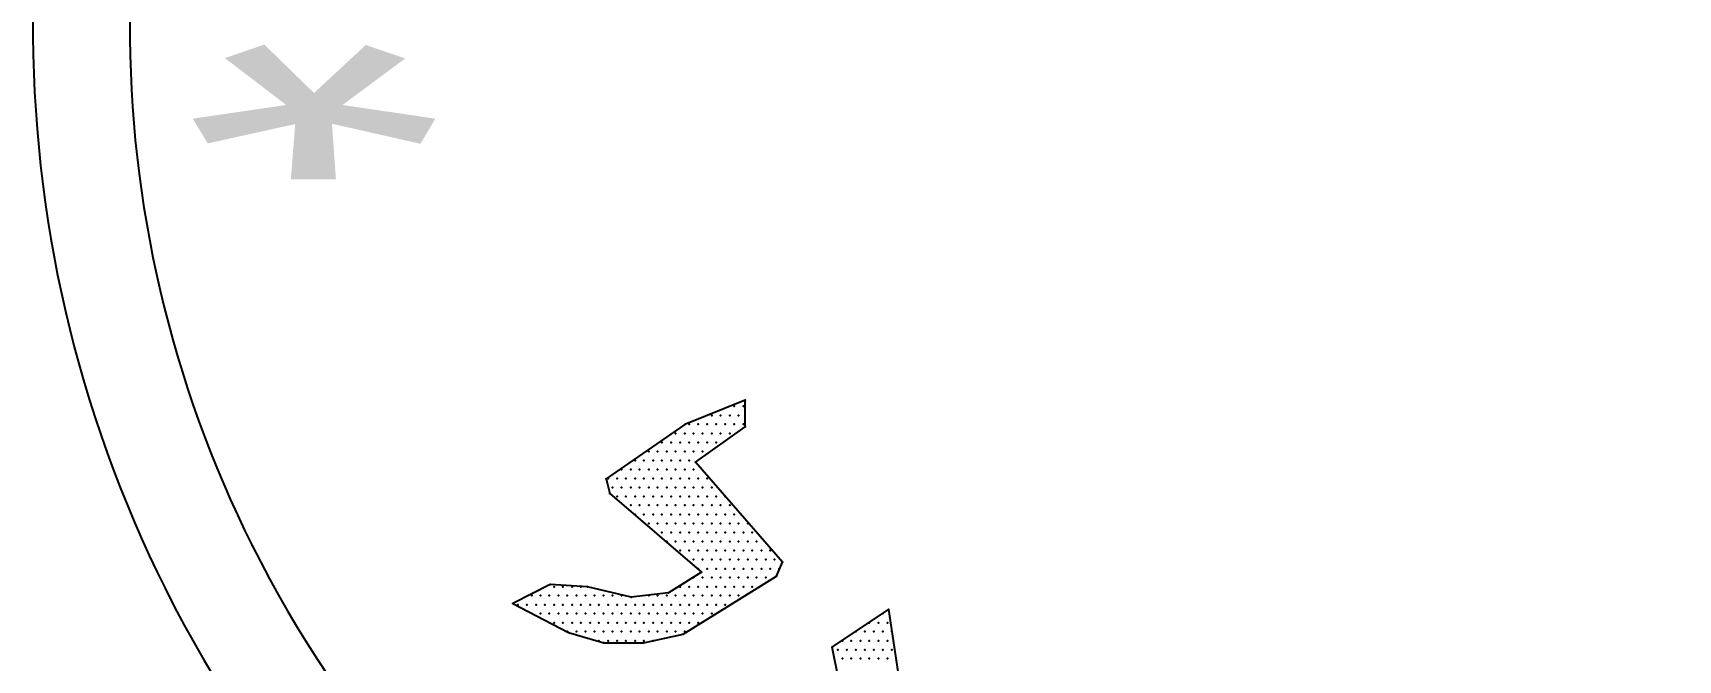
# Model space of a CAD drawing. Extents: x 180421 to 181317, y 668879 to 669680.
# Drawn here: x 180568.67 to 180588.39, y 669607.16 to 669614.68 of the extents above; entities that cross this region are included whole.
import ezdxf
from ezdxf.enums import TextEntityAlignment as Align

# ---------------------------------------------------------------- set-up
doc = ezdxf.new("R2010")
doc.units = 0
doc.header["$LTSCALE"] = 2.5
doc.header["$MEASUREMENT"] = 0
doc.layers.add('KOTERET', color=1, linetype='CONTINUOUS')
doc.styles.get("Standard").update_dxf_attribs({"font": 'heb.shx', "height": 0.5})

msp = doc.modelspace()

# ---------------------------------------------------------------- linework, layer by layer
at = {"layer": 'KOTERET', "color": 1, "linetype": 'Continuous'}
for points in [[(180622.082, 669630.226, 0.06433), (180609.34, 669633.742, 0.055067), (180598.018, 669634.079, 0.081051), (180584.644, 669631.329, 0.05642), (180576.172, 669626.949, 0.170965), (180569.659, 669619.353, 0.076819), (180568.667, 669614.862, 0.118306), (180570.255, 669608.016, 0.129737), (180575.333, 669602.247, 0.070189), (180585.272, 669597.011, 0.047922), (180592.724, 669595.116, 0.049022), (180603.392, 669594.351, 0.072792), (180618.994, 669597.053, 0.1248), (180629.244, 669602.659, 0.103709), (180634.876, 669610.623, 0.036886), (180635.288, 669612.37, 0.106536), (180635.003, 669617.495, 0.106243), (180629.936, 669625.233, 0.106919), (180622.082, 669630.226)], [(180592.914, 669596.261, 0.049045), (180603.36, 669595.512, 0.072972), (180618.667, 669598.172, 0.125195), (180628.452, 669603.508, 0.103069), (180633.789, 669611.03, 0.035565), (180634.142, 669612.555, 0.105225), (180633.899, 669617.136, 0.105504), (180629.123, 669624.41, 0.107235), (180621.659, 669629.15, 0.064474), (180609.177, 669632.591, 0.055181), (180598.087, 669632.923, 0.081162), (180585.061, 669630.247, 0.05669), (180576.784, 669625.962, 0.171614), (180570.741, 669618.936, 0.076301), (180569.828, 669614.819, 0.117637), (180571.295, 669608.538, 0.130118), (180575.998, 669603.202, 0.070334), (180585.668, 669598.103, 0.047983), (180592.914, 669596.261)]]:
    msp.add_lwpolyline(points, format="xyb", dxfattribs=at)
at = {"layer": 'KOTERET', "color": 2, "linetype": 'Continuous'}
for points in [[(180577.207, 669610.28), (180576.484, 669609.985)], [(180577.075, 669610.206), (180577.075, 669610.206)], [(180577.186, 669610.206), (180577.186, 669610.206)], [(180577.207, 669609.958), (180577.207, 669610.28)], [(180576.536, 669609.99), (180576.536, 669609.99)], [(180576.642, 669609.99), (180576.642, 669609.99)], [(180576.753, 669609.99), (180576.753, 669609.99)], [(180576.806, 669610.095), (180576.806, 669610.095)], [(180576.858, 669609.99), (180576.858, 669609.99)], [(180576.911, 669610.095), (180576.911, 669610.095)], [(180576.969, 669609.99), (180576.969, 669609.99)], [(180577.022, 669610.095), (180577.022, 669610.095)], [(180577.075, 669609.99), (180577.075, 669609.99)], [(180577.128, 669610.095), (180577.128, 669610.095)], [(180577.186, 669609.99), (180577.186, 669609.99)], [(180576.484, 669609.985), (180575.539, 669609.335)], [(180576.373, 669609.879), (180576.373, 669609.879)], [(180576.484, 669609.879), (180576.484, 669609.879)], [(180576.589, 669609.879), (180576.589, 669609.879)], [(180576.61, 669609.536), (180577.207, 669609.958)], [(180576.695, 669609.879), (180576.695, 669609.879)], [(180576.806, 669609.879), (180576.806, 669609.879)], [(180576.911, 669609.879), (180576.911, 669609.879)], [(180577.022, 669609.879), (180577.022, 669609.879)], [(180576.051, 669609.663), (180576.051, 669609.663)], [(180576.156, 669609.663), (180576.156, 669609.663)], [(180576.209, 669609.773), (180576.209, 669609.773)], [(180576.267, 669609.663), (180576.267, 669609.663)], [(180576.32, 669609.773), (180576.32, 669609.773)], [(180576.373, 669609.663), (180576.373, 669609.663)], [(180576.426, 669609.773), (180576.426, 669609.773)], [(180576.484, 669609.663), (180576.484, 669609.663)], [(180576.536, 669609.773), (180576.536, 669609.773)], [(180576.589, 669609.663), (180576.589, 669609.663)], [(180576.642, 669609.773), (180576.642, 669609.773)], [(180576.695, 669609.663), (180576.695, 669609.663)], [(180576.753, 669609.773), (180576.753, 669609.773)], [(180576.858, 669609.773), (180576.858, 669609.773)], [(180575.724, 669609.446), (180575.724, 669609.446)], [(180575.834, 669609.446), (180575.834, 669609.446)], [(180575.887, 669609.557), (180575.887, 669609.557)], [(180575.94, 669609.446), (180575.94, 669609.446)], [(180575.993, 669609.557), (180575.993, 669609.557)], [(180576.051, 669609.446), (180576.051, 669609.446)], [(180576.104, 669609.557), (180576.104, 669609.557)], [(180576.156, 669609.446), (180576.156, 669609.446)], [(180576.209, 669609.557), (180576.209, 669609.557)], [(180576.267, 669609.446), (180576.267, 669609.446)], [(180576.32, 669609.557), (180576.32, 669609.557)], [(180576.373, 669609.446), (180576.373, 669609.446)], [(180576.426, 669609.557), (180576.426, 669609.557)], [(180576.484, 669609.446), (180576.484, 669609.446)], [(180576.536, 669609.557), (180576.536, 669609.557)], [(180576.589, 669609.446), (180576.589, 669609.446)], [(180577.655, 669608.338), (180576.61, 669609.536)], [(180575.539, 669609.335), (180575.586, 669609.161)], [(180575.565, 669609.341), (180575.565, 669609.341)], [(180575.618, 669609.23), (180575.618, 669609.23)], [(180575.671, 669609.341), (180575.671, 669609.341)], [(180575.724, 669609.23), (180575.724, 669609.23)], [(180575.776, 669609.341), (180575.776, 669609.341)], [(180575.834, 669609.23), (180575.834, 669609.23)], [(180575.887, 669609.341), (180575.887, 669609.341)], [(180575.94, 669609.23), (180575.94, 669609.23)], [(180575.993, 669609.341), (180575.993, 669609.341)], [(180576.051, 669609.23), (180576.051, 669609.23)], [(180576.104, 669609.341), (180576.104, 669609.341)], [(180576.156, 669609.23), (180576.156, 669609.23)], [(180576.209, 669609.341), (180576.209, 669609.341)], [(180576.267, 669609.23), (180576.267, 669609.23)], [(180576.32, 669609.341), (180576.32, 669609.341)], [(180576.373, 669609.23), (180576.373, 669609.23)], [(180576.426, 669609.341), (180576.426, 669609.341)], [(180576.484, 669609.23), (180576.484, 669609.23)], [(180576.536, 669609.341), (180576.536, 669609.341)], [(180576.589, 669609.23), (180576.589, 669609.23)], [(180576.642, 669609.341), (180576.642, 669609.341)], [(180576.695, 669609.23), (180576.695, 669609.23)], [(180576.753, 669609.341), (180576.753, 669609.341)], [(180576.806, 669609.23), (180576.806, 669609.23)], [(180575.586, 669609.161), (180576.684, 669608.216)], [(180575.671, 669609.124), (180575.671, 669609.124)], [(180575.776, 669609.124), (180575.776, 669609.124)], [(180575.834, 669609.019), (180575.834, 669609.019)], [(180575.887, 669609.124), (180575.887, 669609.124)], [(180575.94, 669609.019), (180575.94, 669609.019)], [(180575.993, 669609.124), (180575.993, 669609.124)], [(180576.051, 669609.019), (180576.051, 669609.019)], [(180576.104, 669609.124), (180576.104, 669609.124)], [(180576.156, 669609.019), (180576.156, 669609.019)], [(180576.209, 669609.124), (180576.209, 669609.124)], [(180576.267, 669609.019), (180576.267, 669609.019)], [(180576.32, 669609.124), (180576.32, 669609.124)], [(180576.373, 669609.019), (180576.373, 669609.019)], [(180576.426, 669609.124), (180576.426, 669609.124)], [(180576.484, 669609.019), (180576.484, 669609.019)], [(180576.536, 669609.124), (180576.536, 669609.124)], [(180576.589, 669609.019), (180576.589, 669609.019)], [(180576.642, 669609.124), (180576.642, 669609.124)], [(180576.695, 669609.019), (180576.695, 669609.019)], [(180576.753, 669609.124), (180576.753, 669609.124)], [(180576.806, 669609.019), (180576.806, 669609.019)], [(180576.858, 669609.124), (180576.858, 669609.124)], [(180576.911, 669609.019), (180576.911, 669609.019)], [(180576.969, 669609.124), (180576.969, 669609.124)], [(180577.022, 669609.019), (180577.022, 669609.019)], [(180575.887, 669608.908), (180575.887, 669608.908)], [(180575.993, 669608.908), (180575.993, 669608.908)], [(180576.104, 669608.908), (180576.104, 669608.908)], [(180576.209, 669608.908), (180576.209, 669608.908)], [(180576.32, 669608.908), (180576.32, 669608.908)], [(180576.426, 669608.908), (180576.426, 669608.908)], [(180576.536, 669608.908), (180576.536, 669608.908)], [(180576.642, 669608.908), (180576.642, 669608.908)], [(180576.753, 669608.908), (180576.753, 669608.908)], [(180576.858, 669608.908), (180576.858, 669608.908)], [(180576.969, 669608.908), (180576.969, 669608.908)], [(180577.075, 669608.908), (180577.075, 669608.908)], [(180576.051, 669608.802), (180576.051, 669608.802)], [(180576.156, 669608.802), (180576.156, 669608.802)], [(180576.209, 669608.691), (180576.209, 669608.691)], [(180576.267, 669608.802), (180576.267, 669608.802)], [(180576.32, 669608.691), (180576.32, 669608.691)], [(180576.373, 669608.802), (180576.373, 669608.802)], [(180576.426, 669608.691), (180576.426, 669608.691)], [(180576.484, 669608.802), (180576.484, 669608.802)], [(180576.536, 669608.691), (180576.536, 669608.691)], [(180576.589, 669608.802), (180576.589, 669608.802)], [(180576.642, 669608.691), (180576.642, 669608.691)], [(180576.695, 669608.802), (180576.695, 669608.802)], [(180576.753, 669608.691), (180576.753, 669608.691)], [(180576.806, 669608.802), (180576.806, 669608.802)], [(180576.858, 669608.691), (180576.858, 669608.691)], [(180576.911, 669608.802), (180576.911, 669608.802)], [(180576.969, 669608.691), (180576.969, 669608.691)], [(180577.022, 669608.802), (180577.022, 669608.802)], [(180577.075, 669608.691), (180577.075, 669608.691)], [(180577.128, 669608.802), (180577.128, 669608.802)], [(180577.186, 669608.691), (180577.186, 669608.691)], [(180577.238, 669608.802), (180577.238, 669608.802)], [(180577.291, 669608.691), (180577.291, 669608.691)], [(180576.267, 669608.586), (180576.267, 669608.586)], [(180576.373, 669608.586), (180576.373, 669608.586)], [(180576.426, 669608.475), (180576.426, 669608.475)], [(180576.484, 669608.586), (180576.484, 669608.586)], [(180576.536, 669608.475), (180576.536, 669608.475)], [(180576.589, 669608.586), (180576.589, 669608.586)], [(180576.642, 669608.475), (180576.642, 669608.475)], [(180576.695, 669608.586), (180576.695, 669608.586)], [(180576.753, 669608.475), (180576.753, 669608.475)], [(180576.806, 669608.586), (180576.806, 669608.586)], [(180576.858, 669608.475), (180576.858, 669608.475)], [(180576.911, 669608.586), (180576.911, 669608.586)], [(180576.969, 669608.475), (180576.969, 669608.475)], [(180577.022, 669608.586), (180577.022, 669608.586)], [(180577.075, 669608.475), (180577.075, 669608.475)], [(180577.128, 669608.586), (180577.128, 669608.586)], [(180577.186, 669608.475), (180577.186, 669608.475)], [(180577.238, 669608.586), (180577.238, 669608.586)], [(180577.291, 669608.475), (180577.291, 669608.475)], [(180577.344, 669608.586), (180577.344, 669608.586)], [(180577.402, 669608.475), (180577.402, 669608.475)], [(180577.508, 669608.475), (180577.508, 669608.475)], [(180576.684, 669608.216), (180576.288, 669607.968)], [(180576.589, 669608.369), (180576.589, 669608.369)], [(180576.642, 669608.259), (180576.642, 669608.259)], [(180576.695, 669608.369), (180576.695, 669608.369)], [(180576.753, 669608.259), (180576.753, 669608.259)], [(180576.806, 669608.369), (180576.806, 669608.369)], [(180576.858, 669608.259), (180576.858, 669608.259)], [(180576.911, 669608.369), (180576.911, 669608.369)], [(180576.969, 669608.259), (180576.969, 669608.259)], [(180577.022, 669608.369), (180577.022, 669608.369)], [(180577.075, 669608.259), (180577.075, 669608.259)], [(180577.128, 669608.369), (180577.128, 669608.369)], [(180577.186, 669608.259), (180577.186, 669608.259)], [(180577.238, 669608.369), (180577.238, 669608.369)], [(180577.291, 669608.259), (180577.291, 669608.259)], [(180577.344, 669608.369), (180577.344, 669608.369)], [(180577.402, 669608.259), (180577.402, 669608.259)], [(180577.455, 669608.369), (180577.455, 669608.369)], [(180577.508, 669608.259), (180577.508, 669608.259)], [(180577.56, 669608.369), (180577.56, 669608.369)], [(180577.581, 669608.169), (180577.655, 669608.338)], [(180577.613, 669608.259), (180577.613, 669608.259)], [(180574.868, 669608.069), (180574.42, 669607.842)], [(180575.317, 669608.042), (180574.868, 669608.069)], [(180574.916, 669608.042), (180574.916, 669608.042)], [(180575.022, 669608.042), (180575.022, 669608.042)], [(180575.132, 669608.042), (180575.132, 669608.042)], [(180575.238, 669608.042), (180575.238, 669608.042)], [(180575.84, 669607.916), (180575.317, 669608.042)], [(180576.426, 669608.042), (180576.426, 669608.042)], [(180576.462, 669607.472), (180577.581, 669608.169)], [(180576.536, 669608.042), (180576.536, 669608.042)], [(180576.589, 669608.153), (180576.589, 669608.153)], [(180576.642, 669608.042), (180576.642, 669608.042)], [(180576.695, 669608.153), (180576.695, 669608.153)], [(180576.753, 669608.042), (180576.753, 669608.042)], [(180576.806, 669608.153), (180576.806, 669608.153)], [(180576.858, 669608.042), (180576.858, 669608.042)], [(180576.911, 669608.153), (180576.911, 669608.153)], [(180576.969, 669608.042), (180576.969, 669608.042)], [(180577.022, 669608.153), (180577.022, 669608.153)], [(180577.075, 669608.042), (180577.075, 669608.042)], [(180577.128, 669608.153), (180577.128, 669608.153)], [(180577.186, 669608.042), (180577.186, 669608.042)], [(180577.238, 669608.153), (180577.238, 669608.153)], [(180577.291, 669608.042), (180577.291, 669608.042)], [(180577.344, 669608.153), (180577.344, 669608.153)], [(180577.455, 669608.153), (180577.455, 669608.153)], [(180574.42, 669607.842), (180575.09, 669607.493)], [(180574.483, 669607.826), (180574.483, 669607.826)], [(180574.589, 669607.826), (180574.589, 669607.826)], [(180574.647, 669607.937), (180574.647, 669607.937)], [(180574.7, 669607.826), (180574.7, 669607.826)], [(180574.752, 669607.937), (180574.752, 669607.937)], [(180574.805, 669607.826), (180574.805, 669607.826)], [(180574.858, 669607.937), (180574.858, 669607.937)], [(180574.916, 669607.826), (180574.916, 669607.826)], [(180574.969, 669607.937), (180574.969, 669607.937)], [(180575.022, 669607.826), (180575.022, 669607.826)], [(180575.074, 669607.937), (180575.074, 669607.937)], [(180575.132, 669607.826), (180575.132, 669607.826)], [(180575.185, 669607.937), (180575.185, 669607.937)], [(180575.238, 669607.826), (180575.238, 669607.826)], [(180575.291, 669607.937), (180575.291, 669607.937)], [(180575.349, 669607.826), (180575.349, 669607.826)], [(180575.402, 669607.937), (180575.402, 669607.937)], [(180575.454, 669607.826), (180575.454, 669607.826)], [(180575.507, 669607.937), (180575.507, 669607.937)], [(180575.565, 669607.826), (180575.565, 669607.826)], [(180575.618, 669607.937), (180575.618, 669607.937)], [(180575.671, 669607.826), (180575.671, 669607.826)], [(180575.724, 669607.937), (180575.724, 669607.937)], [(180575.776, 669607.826), (180575.776, 669607.826)], [(180576.288, 669607.968), (180575.84, 669607.916)], [(180575.887, 669607.826), (180575.887, 669607.826)], [(180575.993, 669607.826), (180575.993, 669607.826)], [(180576.051, 669607.937), (180576.051, 669607.937)], [(180576.104, 669607.826), (180576.104, 669607.826)], [(180576.156, 669607.937), (180576.156, 669607.937)], [(180576.209, 669607.826), (180576.209, 669607.826)], [(180576.267, 669607.937), (180576.267, 669607.937)], [(180576.32, 669607.826), (180576.32, 669607.826)], [(180576.373, 669607.937), (180576.373, 669607.937)], [(180576.426, 669607.826), (180576.426, 669607.826)], [(180576.484, 669607.937), (180576.484, 669607.937)], [(180576.536, 669607.826), (180576.536, 669607.826)], [(180576.589, 669607.937), (180576.589, 669607.937)], [(180576.642, 669607.826), (180576.642, 669607.826)], [(180576.695, 669607.937), (180576.695, 669607.937)], [(180576.753, 669607.826), (180576.753, 669607.826)], [(180576.806, 669607.937), (180576.806, 669607.937)], [(180576.858, 669607.826), (180576.858, 669607.826)], [(180576.911, 669607.937), (180576.911, 669607.937)], [(180576.969, 669607.826), (180576.969, 669607.826)], [(180577.022, 669607.937), (180577.022, 669607.937)], [(180577.128, 669607.937), (180577.128, 669607.937)], [(180574.752, 669607.72), (180574.752, 669607.72)], [(180574.858, 669607.72), (180574.858, 669607.72)], [(180574.969, 669607.72), (180574.969, 669607.72)], [(180575.074, 669607.72), (180575.074, 669607.72)], [(180575.185, 669607.72), (180575.185, 669607.72)], [(180575.291, 669607.72), (180575.291, 669607.72)], [(180575.402, 669607.72), (180575.402, 669607.72)], [(180575.507, 669607.72), (180575.507, 669607.72)], [(180575.618, 669607.72), (180575.618, 669607.72)], [(180575.724, 669607.72), (180575.724, 669607.72)], [(180575.834, 669607.72), (180575.834, 669607.72)], [(180575.94, 669607.72), (180575.94, 669607.72)], [(180576.051, 669607.72), (180576.051, 669607.72)], [(180576.156, 669607.72), (180576.156, 669607.72)], [(180576.267, 669607.72), (180576.267, 669607.72)], [(180576.373, 669607.72), (180576.373, 669607.72)], [(180576.484, 669607.72), (180576.484, 669607.72)], [(180576.589, 669607.72), (180576.589, 669607.72)], [(180576.695, 669607.72), (180576.695, 669607.72)], [(180576.806, 669607.72), (180576.806, 669607.72)], [(180578.252, 669607.319), (180578.927, 669607.768)], [(180578.859, 669607.72), (180578.859, 669607.72)], [(180578.927, 669607.768), (180579.223, 669605.804)], [(180574.916, 669607.609), (180574.916, 669607.609)], [(180575.022, 669607.609), (180575.022, 669607.609)], [(180575.074, 669607.504), (180575.074, 669607.504)], [(180575.09, 669607.493), (180575.512, 669607.372)], [(180575.132, 669607.609), (180575.132, 669607.609)], [(180575.185, 669607.504), (180575.185, 669607.504)], [(180575.238, 669607.609), (180575.238, 669607.609)], [(180575.291, 669607.504), (180575.291, 669607.504)], [(180575.349, 669607.609), (180575.349, 669607.609)], [(180575.402, 669607.504), (180575.402, 669607.504)], [(180575.454, 669607.609), (180575.454, 669607.609)], [(180575.507, 669607.504), (180575.507, 669607.504)], [(180575.565, 669607.609), (180575.565, 669607.609)], [(180575.618, 669607.504), (180575.618, 669607.504)], [(180575.671, 669607.609), (180575.671, 669607.609)], [(180575.724, 669607.504), (180575.724, 669607.504)], [(180575.776, 669607.609), (180575.776, 669607.609)], [(180575.834, 669607.504), (180575.834, 669607.504)], [(180575.887, 669607.609), (180575.887, 669607.609)], [(180575.94, 669607.504), (180575.94, 669607.504)], [(180575.987, 669607.372), (180576.462, 669607.472)], [(180575.993, 669607.609), (180575.993, 669607.609)], [(180576.051, 669607.504), (180576.051, 669607.504)], [(180576.104, 669607.609), (180576.104, 669607.609)], [(180576.156, 669607.504), (180576.156, 669607.504)], [(180576.209, 669607.609), (180576.209, 669607.609)], [(180576.267, 669607.504), (180576.267, 669607.504)], [(180576.32, 669607.609), (180576.32, 669607.609)], [(180576.373, 669607.504), (180576.373, 669607.504)], [(180576.426, 669607.609), (180576.426, 669607.609)], [(180576.484, 669607.504), (180576.484, 669607.504)], [(180576.536, 669607.609), (180576.536, 669607.609)], [(180576.642, 669607.609), (180576.642, 669607.609)], [(180578.532, 669607.504), (180578.532, 669607.504)], [(180578.642, 669607.504), (180578.642, 669607.504)], [(180578.695, 669607.609), (180578.695, 669607.609)], [(180578.748, 669607.504), (180578.748, 669607.504)], [(180578.806, 669607.609), (180578.806, 669607.609)], [(180578.859, 669607.504), (180578.859, 669607.504)], [(180578.912, 669607.609), (180578.912, 669607.609)], [(180578.964, 669607.504), (180578.964, 669607.504)], [(180575.454, 669607.393), (180575.454, 669607.393)], [(180575.512, 669607.372), (180575.987, 669607.372)], [(180575.565, 669607.393), (180575.565, 669607.393)], [(180575.671, 669607.393), (180575.671, 669607.393)], [(180575.776, 669607.393), (180575.776, 669607.393)], [(180575.887, 669607.393), (180575.887, 669607.393)], [(180575.993, 669607.393), (180575.993, 669607.393)], [(180576.104, 669607.393), (180576.104, 669607.393)], [(180578.405, 669606.549), (180578.252, 669607.319)], [(180578.32, 669607.287), (180578.32, 669607.287)], [(180578.373, 669607.393), (180578.373, 669607.393)], [(180578.426, 669607.287), (180578.426, 669607.287)], [(180578.479, 669607.393), (180578.479, 669607.393)], [(180578.532, 669607.287), (180578.532, 669607.287)], [(180578.59, 669607.393), (180578.59, 669607.393)], [(180578.642, 669607.287), (180578.642, 669607.287)], [(180578.695, 669607.393), (180578.695, 669607.393)], [(180578.748, 669607.287), (180578.748, 669607.287)], [(180578.806, 669607.393), (180578.806, 669607.393)], [(180578.859, 669607.287), (180578.859, 669607.287)], [(180578.912, 669607.393), (180578.912, 669607.393)], [(180578.964, 669607.287), (180578.964, 669607.287)], [(180578.373, 669607.182), (180578.373, 669607.182)], [(180578.479, 669607.182), (180578.479, 669607.182)], [(180578.59, 669607.182), (180578.59, 669607.182)], [(180578.695, 669607.182), (180578.695, 669607.182)], [(180578.806, 669607.182), (180578.806, 669607.182)], [(180578.912, 669607.182), (180578.912, 669607.182)]]:
    msp.add_lwpolyline(points, dxfattribs=at)
at = {"layer": 'KOTERET', "color": 1}
for p in [(180577.075, 669610.206), (180577.075, 669610.206), (180577.186, 669610.206), (180577.186, 669610.206), (180577.207, 669610.28), (180577.207, 669610.28), (180576.536, 669609.99), (180576.536, 669609.99), (180576.642, 669609.99), (180576.642, 669609.99), (180576.753, 669609.99), (180576.753, 669609.99), (180576.806, 669610.095), (180576.806, 669610.095), (180576.858, 669609.99), (180576.858, 669609.99), (180576.911, 669610.095), (180576.911, 669610.095), (180576.969, 669609.99), (180576.969, 669609.99), (180577.022, 669610.095), (180577.022, 669610.095), (180577.075, 669609.99), (180577.075, 669609.99), (180577.128, 669610.095), (180577.128, 669610.095), (180577.186, 669609.99), (180577.186, 669609.99), (180576.373, 669609.879), (180576.373, 669609.879), (180576.484, 669609.985), (180576.484, 669609.985), (180576.484, 669609.879), (180576.484, 669609.879), (180576.589, 669609.879), (180576.589, 669609.879), (180576.695, 669609.879), (180576.695, 669609.879), (180576.806, 669609.879), (180576.806, 669609.879), (180576.911, 669609.879), (180576.911, 669609.879), (180577.022, 669609.879), (180577.022, 669609.879), (180577.207, 669609.958), (180577.207, 669609.958), (180576.051, 669609.663), (180576.051, 669609.663), (180576.156, 669609.663), (180576.156, 669609.663), (180576.209, 669609.773), (180576.209, 669609.773), (180576.267, 669609.663), (180576.267, 669609.663), (180576.32, 669609.773), (180576.32, 669609.773), (180576.373, 669609.663), (180576.373, 669609.663), (180576.426, 669609.773), (180576.426, 669609.773), (180576.484, 669609.663), (180576.484, 669609.663), (180576.536, 669609.773), (180576.536, 669609.773), (180576.589, 669609.663), (180576.589, 669609.663), (180576.642, 669609.773), (180576.642, 669609.773), (180576.695, 669609.663), (180576.695, 669609.663), (180576.753, 669609.773), (180576.753, 669609.773), (180576.858, 669609.773), (180576.858, 669609.773), (180575.724, 669609.446), (180575.724, 669609.446), (180575.834, 669609.446), (180575.834, 669609.446), (180575.887, 669609.557), (180575.887, 669609.557), (180575.94, 669609.446), (180575.94, 669609.446), (180575.993, 669609.557), (180575.993, 669609.557), (180576.051, 669609.446), (180576.051, 669609.446), (180576.104, 669609.557), (180576.104, 669609.557), (180576.156, 669609.446), (180576.156, 669609.446), (180576.209, 669609.557), (180576.209, 669609.557), (180576.267, 669609.446), (180576.267, 669609.446), (180576.32, 669609.557), (180576.32, 669609.557), (180576.373, 669609.446), (180576.373, 669609.446), (180576.426, 669609.557), (180576.426, 669609.557), (180576.484, 669609.446), (180576.484, 669609.446), (180576.536, 669609.557), (180576.536, 669609.557), (180576.589, 669609.446), (180576.589, 669609.446), (180576.61, 669609.536), (180576.61, 669609.536), (180575.539, 669609.335), (180575.539, 669609.335), (180575.565, 669609.341), (180575.565, 669609.341), (180575.618, 669609.23), (180575.618, 669609.23), (180575.671, 669609.341), (180575.671, 669609.341), (180575.724, 669609.23), (180575.724, 669609.23), (180575.776, 669609.341), (180575.776, 669609.341), (180575.834, 669609.23), (180575.834, 669609.23), (180575.887, 669609.341), (180575.887, 669609.341), (180575.94, 669609.23), (180575.94, 669609.23), (180575.993, 669609.341), (180575.993, 669609.341), (180576.051, 669609.23), (180576.051, 669609.23), (180576.104, 669609.341), (180576.104, 669609.341), (180576.156, 669609.23), (180576.156, 669609.23), (180576.209, 669609.341), (180576.209, 669609.341), (180576.267, 669609.23), (180576.267, 669609.23), (180576.32, 669609.341), (180576.32, 669609.341), (180576.373, 669609.23), (180576.373, 669609.23), (180576.426, 669609.341), (180576.426, 669609.341), (180576.484, 669609.23), (180576.484, 669609.23), (180576.536, 669609.341), (180576.536, 669609.341), (180576.589, 669609.23), (180576.589, 669609.23), (180576.642, 669609.341), (180576.642, 669609.341), (180576.695, 669609.23), (180576.695, 669609.23), (180576.753, 669609.341), (180576.753, 669609.341), (180576.806, 669609.23), (180576.806, 669609.23), (180575.586, 669609.161), (180575.586, 669609.161), (180575.671, 669609.124), (180575.671, 669609.124), (180575.776, 669609.124), (180575.776, 669609.124), (180575.834, 669609.019), (180575.834, 669609.019), (180575.887, 669609.124), (180575.887, 669609.124), (180575.94, 669609.019), (180575.94, 669609.019), (180575.993, 669609.124), (180575.993, 669609.124), (180576.051, 669609.019), (180576.051, 669609.019), (180576.104, 669609.124), (180576.104, 669609.124), (180576.156, 669609.019), (180576.156, 669609.019), (180576.209, 669609.124), (180576.209, 669609.124), (180576.267, 669609.019), (180576.267, 669609.019), (180576.32, 669609.124), (180576.32, 669609.124), (180576.373, 669609.019), (180576.373, 669609.019), (180576.426, 669609.124), (180576.426, 669609.124), (180576.484, 669609.019), (180576.484, 669609.019), (180576.536, 669609.124), (180576.536, 669609.124), (180576.589, 669609.019), (180576.589, 669609.019), (180576.642, 669609.124), (180576.642, 669609.124), (180576.695, 669609.019), (180576.695, 669609.019), (180576.753, 669609.124), (180576.753, 669609.124), (180576.806, 669609.019), (180576.806, 669609.019), (180576.858, 669609.124), (180576.858, 669609.124), (180576.911, 669609.019), (180576.911, 669609.019), (180576.969, 669609.124), (180576.969, 669609.124), (180577.022, 669609.019), (180577.022, 669609.019), (180575.887, 669608.908), (180575.887, 669608.908), (180575.993, 669608.908), (180575.993, 669608.908), (180576.104, 669608.908), (180576.104, 669608.908), (180576.209, 669608.908), (180576.209, 669608.908), (180576.32, 669608.908), (180576.32, 669608.908), (180576.426, 669608.908), (180576.426, 669608.908), (180576.536, 669608.908), (180576.536, 669608.908), (180576.642, 669608.908), (180576.642, 669608.908), (180576.753, 669608.908), (180576.753, 669608.908), (180576.858, 669608.908), (180576.858, 669608.908), (180576.969, 669608.908), (180576.969, 669608.908), (180577.075, 669608.908), (180577.075, 669608.908), (180576.051, 669608.802), (180576.051, 669608.802), (180576.156, 669608.802), (180576.156, 669608.802), (180576.209, 669608.691), (180576.209, 669608.691), (180576.267, 669608.802), (180576.267, 669608.802), (180576.32, 669608.691), (180576.32, 669608.691), (180576.373, 669608.802), (180576.373, 669608.802), (180576.426, 669608.691), (180576.426, 669608.691), (180576.484, 669608.802), (180576.484, 669608.802), (180576.536, 669608.691), (180576.536, 669608.691), (180576.589, 669608.802), (180576.589, 669608.802), (180576.642, 669608.691), (180576.642, 669608.691), (180576.695, 669608.802), (180576.695, 669608.802), (180576.753, 669608.691), (180576.753, 669608.691), (180576.806, 669608.802), (180576.806, 669608.802), (180576.858, 669608.691), (180576.858, 669608.691), (180576.911, 669608.802), (180576.911, 669608.802), (180576.969, 669608.691), (180576.969, 669608.691), (180577.022, 669608.802), (180577.022, 669608.802), (180577.075, 669608.691), (180577.075, 669608.691), (180577.128, 669608.802), (180577.128, 669608.802), (180577.186, 669608.691), (180577.186, 669608.691), (180577.238, 669608.802), (180577.238, 669608.802), (180577.291, 669608.691), (180577.291, 669608.691), (180571.295, 669608.538), (180576.267, 669608.586), (180576.267, 669608.586), (180576.373, 669608.586), (180576.373, 669608.586), (180576.426, 669608.475), (180576.426, 669608.475), (180576.484, 669608.586), (180576.484, 669608.586), (180576.536, 669608.475), (180576.536, 669608.475), (180576.589, 669608.586), (180576.589, 669608.586), (180576.642, 669608.475), (180576.642, 669608.475), (180576.695, 669608.586), (180576.695, 669608.586), (180576.753, 669608.475), (180576.753, 669608.475), (180576.806, 669608.586), (180576.806, 669608.586), (180576.858, 669608.475), (180576.858, 669608.475), (180576.911, 669608.586), (180576.911, 669608.586), (180576.969, 669608.475), (180576.969, 669608.475), (180577.022, 669608.586), (180577.022, 669608.586), (180577.075, 669608.475), (180577.075, 669608.475), (180577.128, 669608.586), (180577.128, 669608.586), (180577.186, 669608.475), (180577.186, 669608.475), (180577.238, 669608.586), (180577.238, 669608.586), (180577.291, 669608.475), (180577.291, 669608.475), (180577.344, 669608.586), (180577.344, 669608.586), (180577.402, 669608.475), (180577.402, 669608.475), (180577.508, 669608.475), (180577.508, 669608.475), (180576.589, 669608.369), (180576.589, 669608.369), (180576.642, 669608.259), (180576.642, 669608.259), (180576.684, 669608.216), (180576.684, 669608.216), (180576.695, 669608.369), (180576.695, 669608.369), (180576.753, 669608.259), (180576.753, 669608.259), (180576.806, 669608.369), (180576.806, 669608.369), (180576.858, 669608.259), (180576.858, 669608.259), (180576.911, 669608.369), (180576.911, 669608.369), (180576.969, 669608.259), (180576.969, 669608.259), (180577.022, 669608.369), (180577.022, 669608.369), (180577.075, 669608.259), (180577.075, 669608.259), (180577.128, 669608.369), (180577.128, 669608.369), (180577.186, 669608.259), (180577.186, 669608.259), (180577.238, 669608.369), (180577.238, 669608.369), (180577.291, 669608.259), (180577.291, 669608.259), (180577.344, 669608.369), (180577.344, 669608.369), (180577.402, 669608.259), (180577.402, 669608.259), (180577.455, 669608.369), (180577.455, 669608.369), (180577.508, 669608.259), (180577.508, 669608.259), (180577.56, 669608.369), (180577.56, 669608.369), (180577.613, 669608.259), (180577.613, 669608.259), (180577.655, 669608.338), (180577.655, 669608.338), (180574.868, 669608.069), (180574.868, 669608.069), (180574.916, 669608.042), (180574.916, 669608.042), (180575.022, 669608.042), (180575.022, 669608.042), (180575.132, 669608.042), (180575.132, 669608.042), (180575.238, 669608.042), (180575.238, 669608.042), (180575.317, 669608.042), (180575.317, 669608.042), (180576.426, 669608.042), (180576.426, 669608.042), (180576.536, 669608.042), (180576.536, 669608.042), (180576.589, 669608.153), (180576.589, 669608.153), (180576.642, 669608.042), (180576.642, 669608.042), (180576.695, 669608.153), (180576.695, 669608.153), (180576.753, 669608.042), (180576.753, 669608.042), (180576.806, 669608.153), (180576.806, 669608.153), (180576.858, 669608.042), (180576.858, 669608.042), (180576.911, 669608.153), (180576.911, 669608.153), (180576.969, 669608.042), (180576.969, 669608.042), (180577.022, 669608.153), (180577.022, 669608.153), (180577.075, 669608.042), (180577.075, 669608.042), (180577.128, 669608.153), (180577.128, 669608.153), (180577.186, 669608.042), (180577.186, 669608.042), (180577.238, 669608.153), (180577.238, 669608.153), (180577.291, 669608.042), (180577.291, 669608.042), (180577.344, 669608.153), (180577.344, 669608.153), (180577.455, 669608.153), (180577.455, 669608.153), (180577.581, 669608.169), (180577.581, 669608.169), (180570.255, 669608.016), (180574.42, 669607.842), (180574.42, 669607.842), (180574.483, 669607.826), (180574.483, 669607.826), (180574.589, 669607.826), (180574.589, 669607.826), (180574.647, 669607.937), (180574.647, 669607.937), (180574.7, 669607.826), (180574.7, 669607.826), (180574.752, 669607.937), (180574.752, 669607.937), (180574.805, 669607.826), (180574.805, 669607.826), (180574.858, 669607.937), (180574.858, 669607.937), (180574.916, 669607.826), (180574.916, 669607.826), (180574.969, 669607.937), (180574.969, 669607.937), (180575.022, 669607.826), (180575.022, 669607.826), (180575.074, 669607.937), (180575.074, 669607.937), (180575.132, 669607.826), (180575.132, 669607.826), (180575.185, 669607.937), (180575.185, 669607.937), (180575.238, 669607.826), (180575.238, 669607.826), (180575.291, 669607.937), (180575.291, 669607.937), (180575.349, 669607.826), (180575.349, 669607.826), (180575.402, 669607.937), (180575.402, 669607.937), (180575.454, 669607.826), (180575.454, 669607.826), (180575.507, 669607.937), (180575.507, 669607.937), (180575.565, 669607.826), (180575.565, 669607.826), (180575.618, 669607.937), (180575.618, 669607.937), (180575.671, 669607.826), (180575.671, 669607.826), (180575.724, 669607.937), (180575.724, 669607.937), (180575.776, 669607.826), (180575.776, 669607.826), (180575.84, 669607.916), (180575.84, 669607.916), (180575.887, 669607.826), (180575.887, 669607.826), (180575.993, 669607.826), (180575.993, 669607.826), (180576.051, 669607.937), (180576.051, 669607.937), (180576.104, 669607.826), (180576.104, 669607.826), (180576.156, 669607.937), (180576.156, 669607.937), (180576.209, 669607.826), (180576.209, 669607.826), (180576.267, 669607.937), (180576.267, 669607.937), (180576.288, 669607.968), (180576.288, 669607.968), (180576.32, 669607.826), (180576.32, 669607.826), (180576.373, 669607.937), (180576.373, 669607.937), (180576.426, 669607.826), (180576.426, 669607.826), (180576.484, 669607.937), (180576.484, 669607.937), (180576.536, 669607.826), (180576.536, 669607.826), (180576.589, 669607.937), (180576.589, 669607.937), (180576.642, 669607.826), (180576.642, 669607.826), (180576.695, 669607.937), (180576.695, 669607.937), (180576.753, 669607.826), (180576.753, 669607.826), (180576.806, 669607.937), (180576.806, 669607.937), (180576.858, 669607.826), (180576.858, 669607.826), (180576.911, 669607.937), (180576.911, 669607.937), (180576.969, 669607.826), (180576.969, 669607.826), (180577.022, 669607.937), (180577.022, 669607.937), (180577.128, 669607.937), (180577.128, 669607.937), (180574.752, 669607.72), (180574.752, 669607.72), (180574.858, 669607.72), (180574.858, 669607.72), (180574.969, 669607.72), (180574.969, 669607.72), (180575.074, 669607.72), (180575.074, 669607.72), (180575.185, 669607.72), (180575.185, 669607.72), (180575.291, 669607.72), (180575.291, 669607.72), (180575.402, 669607.72), (180575.402, 669607.72), (180575.507, 669607.72), (180575.507, 669607.72), (180575.618, 669607.72), (180575.618, 669607.72), (180575.724, 669607.72), (180575.724, 669607.72), (180575.834, 669607.72), (180575.834, 669607.72), (180575.94, 669607.72), (180575.94, 669607.72), (180576.051, 669607.72), (180576.051, 669607.72), (180576.156, 669607.72), (180576.156, 669607.72), (180576.267, 669607.72), (180576.267, 669607.72), (180576.373, 669607.72), (180576.373, 669607.72), (180576.484, 669607.72), (180576.484, 669607.72), (180576.589, 669607.72), (180576.589, 669607.72), (180576.695, 669607.72), (180576.695, 669607.72), (180576.806, 669607.72), (180576.806, 669607.72), (180578.859, 669607.72), (180578.859, 669607.72), (180578.927, 669607.768), (180578.927, 669607.768), (180574.916, 669607.609), (180574.916, 669607.609), (180575.022, 669607.609), (180575.022, 669607.609), (180575.074, 669607.504), (180575.074, 669607.504), (180575.09, 669607.493), (180575.09, 669607.493), (180575.132, 669607.609), (180575.132, 669607.609), (180575.185, 669607.504), (180575.185, 669607.504), (180575.238, 669607.609), (180575.238, 669607.609), (180575.291, 669607.504), (180575.291, 669607.504), (180575.349, 669607.609), (180575.349, 669607.609), (180575.402, 669607.504), (180575.402, 669607.504), (180575.454, 669607.609), (180575.454, 669607.609), (180575.507, 669607.504), (180575.507, 669607.504), (180575.565, 669607.609), (180575.565, 669607.609), (180575.618, 669607.504), (180575.618, 669607.504), (180575.671, 669607.609), (180575.671, 669607.609), (180575.724, 669607.504), (180575.724, 669607.504), (180575.776, 669607.609), (180575.776, 669607.609), (180575.834, 669607.504), (180575.834, 669607.504), (180575.887, 669607.609), (180575.887, 669607.609), (180575.94, 669607.504), (180575.94, 669607.504), (180575.993, 669607.609), (180575.993, 669607.609), (180576.051, 669607.504), (180576.051, 669607.504), (180576.104, 669607.609), (180576.104, 669607.609), (180576.156, 669607.504), (180576.156, 669607.504), (180576.209, 669607.609), (180576.209, 669607.609), (180576.267, 669607.504), (180576.267, 669607.504), (180576.32, 669607.609), (180576.32, 669607.609), (180576.373, 669607.504), (180576.373, 669607.504), (180576.426, 669607.609), (180576.426, 669607.609), (180576.462, 669607.472), (180576.462, 669607.472), (180576.484, 669607.504), (180576.484, 669607.504), (180576.536, 669607.609), (180576.536, 669607.609), (180576.642, 669607.609), (180576.642, 669607.609), (180578.532, 669607.504), (180578.532, 669607.504), (180578.642, 669607.504), (180578.642, 669607.504), (180578.695, 669607.609), (180578.695, 669607.609), (180578.748, 669607.504), (180578.748, 669607.504), (180578.806, 669607.609), (180578.806, 669607.609), (180578.859, 669607.504), (180578.859, 669607.504), (180578.912, 669607.609), (180578.912, 669607.609), (180578.964, 669607.504), (180578.964, 669607.504), (180575.454, 669607.393), (180575.454, 669607.393), (180575.512, 669607.372), (180575.512, 669607.372), (180575.565, 669607.393), (180575.565, 669607.393), (180575.671, 669607.393), (180575.671, 669607.393), (180575.776, 669607.393), (180575.776, 669607.393), (180575.887, 669607.393), (180575.887, 669607.393), (180575.987, 669607.372), (180575.987, 669607.372), (180575.993, 669607.393), (180575.993, 669607.393), (180576.104, 669607.393), (180576.104, 669607.393), (180578.252, 669607.319), (180578.252, 669607.319), (180578.32, 669607.287), (180578.32, 669607.287), (180578.373, 669607.393), (180578.373, 669607.393), (180578.426, 669607.287), (180578.426, 669607.287), (180578.479, 669607.393), (180578.479, 669607.393), (180578.532, 669607.287), (180578.532, 669607.287), (180578.59, 669607.393), (180578.59, 669607.393), (180578.642, 669607.287), (180578.642, 669607.287), (180578.695, 669607.393), (180578.695, 669607.393), (180578.748, 669607.287), (180578.748, 669607.287), (180578.806, 669607.393), (180578.806, 669607.393), (180578.859, 669607.287), (180578.859, 669607.287), (180578.912, 669607.393), (180578.912, 669607.393), (180578.964, 669607.287), (180578.964, 669607.287), (180578.373, 669607.182), (180578.373, 669607.182), (180578.479, 669607.182), (180578.479, 669607.182), (180578.59, 669607.182), (180578.59, 669607.182), (180578.695, 669607.182), (180578.695, 669607.182), (180578.806, 669607.182), (180578.806, 669607.182), (180578.912, 669607.182), (180578.912, 669607.182)]:
    msp.add_point(p, dxfattribs=at)

# ---------------------------------------------------------------- texts
at = {"layer": 'KOTERET', "color": 1, "width": 1.5}
msp.add_text('*', height=3.167, rotation=180, dxfattribs=at).set_placement((180573.623, 669616.091), (180570.456, 669616.091), align=Align.FIT)

doc.saveas('drawing.dxf')
